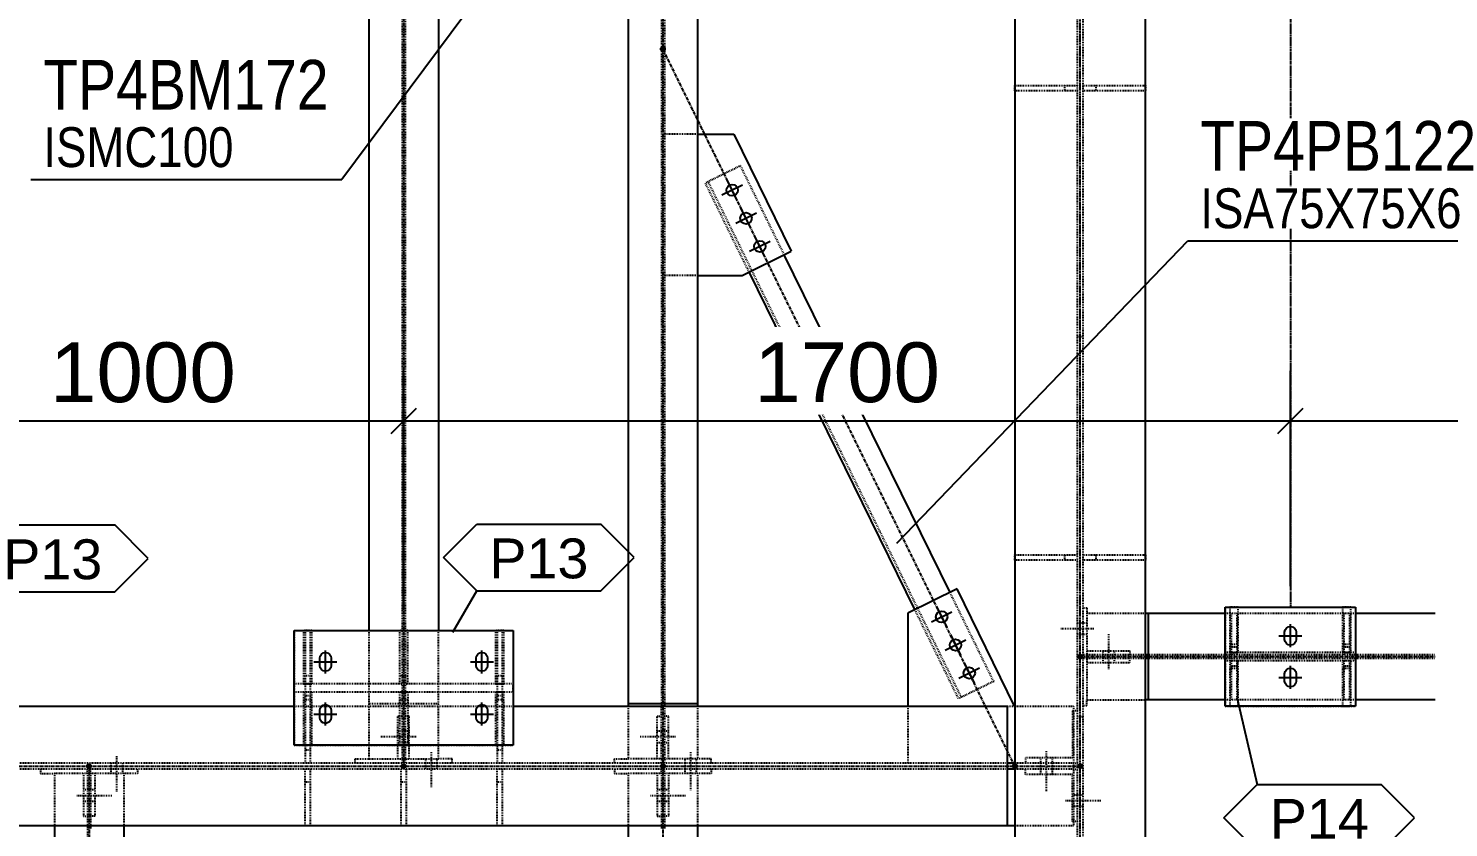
# Model space of a CAD drawing. Header units: millimetres. Extents: x 2102 to 21371, y 12217 to 26594.
# Drawn here: x 15116 to 17838, y 16403 to 17935 of the extents above; entities that cross this region are included whole.
import ezdxf

# ---------------------------------------------------------------- set-up
doc = ezdxf.new("R2010")
doc.units = ezdxf.units.MM
for name, pattern in [('CENTER', [12.7, 7.9375, -1.5875, 1.5875, -1.5875]), ('DXK_LINE_DOT2', [3.9198, 1.9599, -1.9599]), ('DXK_LINE_DOT3', [5.9187, 2.979, -0.9799, 0.9799, -0.9799]), ('DXK_LINE_DOT5', [7.8785, 2.979, -0.9799, 0.9799, -0.9799, 0.9799, -0.9799])]:
    doc.linetypes.add(name, pattern=pattern)
for name, color, linetype in [('1', 7, 'Continuous'), ('2', 7, 'Continuous'), ('4', 7, 'Continuous'), ('6', 7, 'Continuous'), ('7', 7, 'Continuous'), ('8', 7, 'Continuous')]:
    doc.layers.add(name, color=color, linetype=linetype)
doc.styles.add('Arial', font='arial.ttf', dxfattribs={"height": 0.2})
doc.styles.add('Arial Narrow', font='ARIALN.TTF', dxfattribs={"height": 0.2})

# ---------------------------------------------------------------- blocks, each defined once
blk = doc.blocks.new('GridLine-116860372-116903 - 114867')
at = {"layer": '2', "color": 7, "linetype": 'DXK_LINE_DOT5'}
blk.add_line((20200.6, 12454.5), (20200.6, 27661.7), dxfattribs=at)
blk = doc.blocks.new('Part-116860372-157441 - 114867')
at = {"layer": '1', "color": 6, "linetype": 'DXK_LINE_DOT2'}
for p, q in [((20194.3, 16350.9), (20206.8, 16350.9)), ((20206.8, 15439), (20194.3, 15439))]:
    blk.add_line(p, q, dxfattribs=at)
blk = doc.blocks.new('Part-116860372-114981 - 114867')
at = {"layer": '4', "linetype": 'Continuous'}
blk.add_hatch(color=4, dxfattribs=at).paths.add_polyline_path([(20200.6, 15315.8, -1), (20200.6, 15325.8, -1)])
at = {"layer": '1', "color": 6, "linetype": 'DXK_LINE_DOT2'}
for p, q in [((18841.8, 15464), (18316.8, 15464)), ((20184.3, 15464), (20025.6, 15464)), ((20184.3, 15464), (20184.3, 15177.7)), ((20025.6, 15328.3), (9338.1, 15328.3)), ((20184.3, 15328.3), (20044.3, 15328.3)), ((20025.6, 15313.4), (9338.1, 15313.4)), ((20184.3, 15313.4), (20044.3, 15313.4)), ((20184.3, 15177.7), (14135.7, 15177.7))]:
    blk.add_line(p, q, dxfattribs=at)
at = {"layer": '2', "color": 2, "linetype": 'Continuous'}
for p, q in [((18316.8, 15464), (17591.8, 15464)), ((20025.6, 15464), (18841.8, 15464)), ((20025.6, 15464), (20025.6, 15177.7)), ((20043.7, 15464), (20044.3, 15464)), ((20044.3, 15328.3), (20025.6, 15328.3)), ((20044.3, 15313.4), (20025.6, 15313.4)), ((20044.3, 15177.7), (9338.1, 15177.7))]:
    blk.add_line(p, q, dxfattribs=at)
at = {"layer": '4', "color": 4, "linetype": 'CENTER'}
blk.add_line((9338.1, 15320.8), (20200.6, 15320.8), dxfattribs=at)
at = {"layer": '4', "color": 4, "linetype": 'Continuous'}
blk.add_circle((20200.6, 15320.8), 5, dxfattribs=at)
blk = doc.blocks.new('Part-116860372-114985 - 114867')
at = {"layer": '4', "linetype": 'Continuous'}
blk.add_hatch(color=4, dxfattribs=at).paths.add_polyline_path([(19200.6, 15315.8, -1), (19200.6, 15325.8, -1)])
at = {"layer": '1', "color": 6, "linetype": 'DXK_LINE_DOT2'}
for p, q in [((19197, 18908.3), (19197, 15470.2)), ((19204.1, 17626.2), (19204.1, 15470.2)), ((19117.3, 15464), (19117.3, 15338.3)), ((19197, 15338.3), (19197, 15464)), ((19204.1, 15464), (19204.1, 15338.3)), ((19283.8, 15464), (19283.8, 15338.3)), ((19283.8, 15338.3), (19117.3, 15338.3))]:
    blk.add_line(p, q, dxfattribs=at)
at = {"layer": '2', "color": 2, "linetype": 'Continuous'}
for p, q in [((19117.3, 18914.6), (19117.3, 15464)), ((19283.8, 18914.6), (19283.8, 15464)), ((19283.8, 15470.2), (19117.3, 15470.2)), ((19197, 15470.2), (19197, 15464)), ((19204.1, 15470.2), (19204.1, 15464))]:
    blk.add_line(p, q, dxfattribs=at)
at = {"layer": '4', "color": 4, "linetype": 'CENTER'}
blk.add_line((19200.6, 19070.8), (19200.6, 15320.8), dxfattribs=at)
at = {"layer": '4', "color": 4, "linetype": 'Continuous'}
blk.add_circle((19200.6, 15320.8), 5, dxfattribs=at)
blk = doc.blocks.new('Bolt-116860372-115288 - 114867')
at = {"layer": '1', "color": 1, "linetype": 'DXK_LINE_DOT2'}
for p, q in [((17877.9, 15328.3), (17877.9, 15313.4)), ((17891.6, 15344.5), (17891.6, 15259.5)), ((17905.4, 15328.3), (17905.4, 15313.4)), ((17877.9, 15313.4), (17877.9, 15303.4)), ((17905.4, 15313.4), (17905.4, 15303.4))]:
    blk.add_line(p, q, dxfattribs=at)
blk = doc.blocks.new('Part-116860372-114989 - 114867')
at = {"layer": '4', "linetype": 'Continuous'}
blk.add_hatch(color=4, dxfattribs=at).paths.add_polyline_path([(18579.3, 15315.8, -1), (18579.3, 15325.8, -1)])
at = {"layer": '1', "color": 6, "linetype": 'DXK_LINE_DOT2'}
for p, q in [((18575.8, 19054.6), (18575.8, 15338.3)), ((18582.9, 19054.6), (18582.9, 15338.3)), ((18496.1, 15645.8), (18496.1, 15338.3)), ((18662.6, 15338.3), (18662.6, 15645.8)), ((18662.6, 15470.2), (18496.1, 15470.2)), ((18496.1, 15338.3), (18662.6, 15338.3))]:
    blk.add_line(p, q, dxfattribs=at)
at = {"layer": '2', "color": 2, "linetype": 'Continuous'}
for p, q in [((18496.1, 18745.8), (18496.1, 15645.8)), ((18662.6, 18745.8), (18662.6, 15645.8))]:
    blk.add_line(p, q, dxfattribs=at)
at = {"layer": '4', "color": 4, "linetype": 'CENTER'}
blk.add_line((18579.3, 19070.8), (18579.3, 15320.8), dxfattribs=at)
at = {"layer": '4', "color": 4, "linetype": 'Continuous'}
blk.add_circle((18579.3, 15320.8), 5, dxfattribs=at)
blk = doc.blocks.new('Part-116860372-114995 - 114867')
at = {"layer": '4', "linetype": 'Continuous'}
blk.add_hatch(color=4, dxfattribs=at).paths.add_polyline_path([(19200.6, 15315.8, -1), (19200.6, 15325.8, -1)])
at = {"layer": '1', "color": 6, "linetype": 'DXK_LINE_DOT2'}
for p, q in [((19117.3, 15303.4), (19117.3, 15177.7)), ((19283.8, 15303.4), (19117.3, 15303.4)), ((19197, 15303.4), (19197, 15177.7)), ((19204.1, 15303.4), (19204.1, 15177.7)), ((19283.8, 15303.4), (19283.8, 15177.7))]:
    blk.add_line(p, q, dxfattribs=at)
at = {"layer": '2', "color": 2, "linetype": 'Continuous'}
for p, q in [((19117.3, 15177.7), (19117.3, 12689.6)), ((19197, 15177.7), (19197, 15171.5)), ((19204.1, 15177.7), (19204.1, 15171.5)), ((19283.8, 15177.7), (19283.8, 12689.6))]:
    blk.add_line(p, q, dxfattribs=at)
at = {"layer": '4', "color": 4, "linetype": 'CENTER'}
blk.add_line((19200.6, 15320.8), (19200.6, 12570.8), dxfattribs=at)
at = {"layer": '4', "color": 4, "linetype": 'Continuous'}
blk.add_circle((19200.6, 15320.8), 5, dxfattribs=at)
blk = doc.blocks.new('Part-116860372-114996 - 114867')
at = {"layer": '4', "linetype": 'Continuous'}
blk.add_hatch(color=4, dxfattribs=at).paths.add_polyline_path([(17825.6, 15315.8, -1), (17825.6, 15325.8, -1)])
at = {"layer": '1', "color": 6, "linetype": 'DXK_LINE_DOT2'}
for p, q in [((17742.3, 15303.4), (17742.3, 15177.7)), ((17908.8, 15303.4), (17742.3, 15303.4)), ((17822, 15303.4), (17822, 13817.3)), ((17829.1, 15303.4), (17829.1, 15177.7)), ((17908.8, 15303.4), (17908.8, 15177.7))]:
    blk.add_line(p, q, dxfattribs=at)
at = {"layer": '2', "color": 2, "linetype": 'Continuous'}
for p, q in [((17742.3, 15177.7), (17742.3, 12689.6)), ((17822, 15177.7), (17822, 15171.5)), ((17829.1, 15177.7), (17829.1, 15171.5)), ((17908.8, 15177.7), (17908.8, 12689.6))]:
    blk.add_line(p, q, dxfattribs=at)
at = {"layer": '4', "color": 4, "linetype": 'CENTER'}
blk.add_line((17825.6, 15320.8), (17825.6, 12570.8), dxfattribs=at)
at = {"layer": '4', "color": 4, "linetype": 'Continuous'}
blk.add_circle((17825.6, 15320.8), 5, dxfattribs=at)
blk = doc.blocks.new('Part-116860372-114997 - 114867')
at = {"layer": '4', "linetype": 'Continuous'}
blk.add_hatch(color=4, dxfattribs=at).paths.add_polyline_path([(20200.6, 15578.3, -1), (20200.6, 15588.3, -1)])
at = {"layer": '1', "color": 6, "linetype": 'DXK_LINE_DOT2'}
for p, q in [((20216.8, 15686.9), (20216.8, 15479.8)), ((20356.8, 15686.9), (20216.8, 15686.9)), ((20860.5, 15686.9), (20548, 15686.9)), ((20356.8, 15587.5), (20216.8, 15587.5)), ((23934.7, 15587.5), (20363.1, 15587.5)), ((20356.8, 15579.1), (20216.8, 15579.1)), ((23934.7, 15579.1), (20363.1, 15579.1)), ((20216.8, 15479.8), (20356.8, 15479.8)), ((20860.5, 15479.8), (20548, 15479.8))]:
    blk.add_line(p, q, dxfattribs=at)
at = {"layer": '2', "color": 2, "linetype": 'Continuous'}
for p, q in [((20548, 15686.9), (20356.8, 15686.9)), ((20363.1, 15686.9), (20363.1, 15479.8)), ((22423, 15686.9), (20860.5, 15686.9)), ((20363.1, 15587.5), (20356.8, 15587.5)), ((20363.1, 15579.1), (20356.8, 15579.1)), ((20363.1, 15479.8), (20356.8, 15479.8)), ((20548, 15479.8), (20363.1, 15479.8)), ((22423, 15479.8), (20860.5, 15479.8))]:
    blk.add_line(p, q, dxfattribs=at)
at = {"layer": '4', "color": 4, "linetype": 'CENTER'}
blk.add_line((20200.6, 15583.3), (23950.6, 15583.3), dxfattribs=at)
at = {"layer": '4', "color": 4, "linetype": 'Continuous'}
blk.add_circle((20200.6, 15583.3), 5, dxfattribs=at)
blk = doc.blocks.new('Part-116860372-116688 - 114867')
at = {"layer": '1', "color": 6, "linetype": 'DXK_LINE_DOT2'}
for p, q in [((20563.1, 15479.8), (20563.1, 15579.1)), ((20575.6, 15560.4), (20563.1, 15560.4)), ((20575.6, 15579.1), (20575.6, 15479.8))]:
    blk.add_line(p, q, dxfattribs=at)
blk = doc.blocks.new('Part-116860372-115925 - 114867')
at = {"layer": '1', "color": 6, "linetype": 'DXK_LINE_DOT2'}
for p, q in [((20216.8, 15579.1), (20206.8, 15579.1)), ((20216.8, 15569.1), (20319.3, 15569.1)), ((20319.3, 15569.1), (20319.3, 15579.1)), ((20206.8, 15466.6), (20216.8, 15466.6)), ((20216.8, 15466.6), (20216.8, 15479.8))]:
    blk.add_line(p, q, dxfattribs=at)
blk = doc.blocks.new('Bolt-116860372-115442 - 114867')
at = {"layer": '1', "color": 1, "linetype": 'DXK_LINE_DOT2'}
for p, q in [((18645.4, 15354.5), (18645.4, 15269.5)), ((18631.6, 15338.3), (18631.6, 15328.3)), ((18631.6, 15328.3), (18631.6, 15313.4)), ((18659.1, 15338.3), (18659.1, 15328.3)), ((18659.1, 15328.3), (18659.1, 15313.4))]:
    blk.add_line(p, q, dxfattribs=at)
blk = doc.blocks.new('Part-116860372-115207 - 114867')
at = {"layer": '1', "color": 6, "linetype": 'DXK_LINE_DOT2'}
for p, q in [((17709.5, 15313.4), (17709.5, 15303.4)), ((17709.5, 15303.4), (17742.3, 15303.4)), ((17812, 15303.4), (17812, 15200.9)), ((17822, 15303.4), (17822, 15313.4)), ((17812, 15200.9), (17822, 15200.9))]:
    blk.add_line(p, q, dxfattribs=at)
blk = doc.blocks.new('Part-116860372-115077 - 114867')
at = {"layer": '4', "linetype": 'Continuous'}
for points in [[(19200.6, 17034.6, -1), (19200.6, 17044.6, -1)], [(20044.3, 15315.8, -1), (20044.3, 15325.8, -1)]]:
    blk.add_hatch(color=4, dxfattribs=at).paths.add_polyline_path(points)
at = {"layer": '1', "color": 6, "linetype": 'DXK_LINE_DOT2'}
for p, q in [((19386.7, 16759.7), (19302.6, 16718.3)), ((19491.4, 16546.5), (19386.7, 16759.7)), ((19407.2, 16505.2), (19302.6, 16718.3)), ((19915.9, 15486), (19309.3, 16721.7)), ((19993.3, 15524), (19888.7, 15737.2)), ((19909.2, 15482.7), (19804.5, 15695.9)), ((19993.3, 15524), (19909.2, 15482.7))]:
    blk.add_line(p, q, dxfattribs=at)
at = {"layer": '2', "color": 2, "linetype": 'Continuous'}
for p, q in [((19888.7, 15737.2), (19491.4, 16546.5)), ((19804.5, 15695.9), (19407.2, 16505.2))]:
    blk.add_line(p, q, dxfattribs=at)
at = {"layer": '4', "color": 4, "linetype": 'CENTER'}
blk.add_line((20044.3, 15320.8), (19200.6, 17039.6), dxfattribs=at)
at = {"layer": '4', "color": 4, "linetype": 'Continuous'}
for centre in [(19200.6, 17039.6), (20044.3, 15320.8)]:
    blk.add_circle(centre, 5, dxfattribs=at)
blk = doc.blocks.new('Part-116860372-115211 - 114867')
at = {"layer": '1', "color": 6, "linetype": 'DXK_LINE_DOT2'}
for p, q in [((19084.5, 15313.4), (19084.5, 15303.4)), ((19084.5, 15303.4), (19117.3, 15303.4)), ((19187, 15303.4), (19187, 15200.9)), ((19197, 15303.4), (19197, 15313.4)), ((19187, 15200.9), (19197, 15200.9))]:
    blk.add_line(p, q, dxfattribs=at)
blk = doc.blocks.new('Bolt-116860372-115927 - 114867')
at = {"layer": '1', "color": 1, "linetype": 'DXK_LINE_DOT2'}
for p, q in [((20206.8, 15663.8), (20194.3, 15663.8)), ((20216.8, 15663.8), (20206.8, 15663.8)), ((20233.1, 15650), (20154.3, 15650)), ((20206.8, 15636.3), (20194.3, 15636.3)), ((20216.8, 15636.3), (20206.8, 15636.3))]:
    blk.add_line(p, q, dxfattribs=at)
blk = doc.blocks.new('Part-116860372-115115 - 114867')
at = {"layer": '2', "color": 2, "linetype": 'Continuous'}
for p, q in [((20044.3, 20964.1), (20044.3, 12960.8)), ((20356.8, 12960.8), (20356.8, 20964.1))]:
    blk.add_line(p, q, dxfattribs=at)
blk = doc.blocks.new('Part-116860372-115117 - 114867')
at = {"layer": '1', "color": 6, "linetype": 'DXK_LINE_DOT2'}
for p, q in [((20194.3, 12960.8), (20194.3, 20964.1)), ((20206.8, 20964.1), (20206.8, 12960.8))]:
    blk.add_line(p, q, dxfattribs=at)
blk = doc.blocks.new('Part-116860372-115273 - 114867')
at = {"layer": '1', "color": 6, "linetype": 'DXK_LINE_DOT2'}
for p, q in [((18592.9, 15440.8), (18582.9, 15440.8)), ((18592.9, 15338.3), (18592.9, 15440.8)), ((18582.9, 15338.3), (18582.9, 15328.3)), ((18695.4, 15338.3), (18662.6, 15338.3)), ((18695.4, 15328.3), (18695.4, 15338.3))]:
    blk.add_line(p, q, dxfattribs=at)
blk = doc.blocks.new('Part-116860372-115277 - 114867')
at = {"layer": '1', "color": 6, "linetype": 'DXK_LINE_DOT2'}
for p, q in [((19214.1, 15440.8), (19204.1, 15440.8)), ((19214.1, 15338.3), (19214.1, 15440.8)), ((19204.1, 15338.3), (19204.1, 15328.3)), ((19316.6, 15338.3), (19283.8, 15338.3)), ((19316.6, 15328.3), (19316.6, 15338.3))]:
    blk.add_line(p, q, dxfattribs=at)
blk = doc.blocks.new('Part-116860372-115206 - 114867')
at = {"layer": '1', "color": 6, "linetype": 'DXK_LINE_DOT2'}
for p, q in [((17829.1, 15303.4), (17829.1, 15313.4)), ((17839.1, 15303.4), (17839.1, 15200.9)), ((17941.6, 15303.4), (17908.8, 15303.4)), ((17941.6, 15313.4), (17941.6, 15303.4)), ((17839.1, 15200.9), (17829.1, 15200.9))]:
    blk.add_line(p, q, dxfattribs=at)
blk = doc.blocks.new('Bolt-116860372-115208 - 114867')
at = {"layer": '1', "color": 1, "linetype": 'DXK_LINE_DOT2'}
for p, q in [((17795.8, 15250.9), (17880.8, 15250.9)), ((17812, 15264.6), (17822, 15264.6)), ((17822, 15264.6), (17829.1, 15264.6)), ((17829.1, 15264.6), (17839.1, 15264.6)), ((17812, 15237.1), (17822, 15237.1)), ((17822, 15237.1), (17829.1, 15237.1)), ((17829.1, 15237.1), (17839.1, 15237.1))]:
    blk.add_line(p, q, dxfattribs=at)
blk = doc.blocks.new('Part-116860372-115210 - 114867')
at = {"layer": '1', "color": 6, "linetype": 'DXK_LINE_DOT2'}
for p, q in [((19204.1, 15303.4), (19204.1, 15313.4)), ((19214.1, 15303.4), (19214.1, 15200.9)), ((19316.6, 15303.4), (19283.8, 15303.4)), ((19316.6, 15313.4), (19316.6, 15303.4)), ((19214.1, 15200.9), (19204.1, 15200.9))]:
    blk.add_line(p, q, dxfattribs=at)
blk = doc.blocks.new('Bolt-116860372-115212 - 114867')
at = {"layer": '1', "color": 1, "linetype": 'DXK_LINE_DOT2'}
for p, q in [((19170.8, 15250.9), (19255.8, 15250.9)), ((19187, 15264.6), (19197, 15264.6)), ((19197, 15264.6), (19204.1, 15264.6)), ((19204.1, 15264.6), (19214.1, 15264.6)), ((19187, 15237.1), (19197, 15237.1)), ((19197, 15237.1), (19204.1, 15237.1)), ((19204.1, 15237.1), (19214.1, 15237.1))]:
    blk.add_line(p, q, dxfattribs=at)
blk = doc.blocks.new('Part-116860372-116575 - 114867')
at = {"layer": '1', "color": 6, "linetype": 'DXK_LINE_DOT2'}
for p, q in [((18339.3, 15645.8), (18339.3, 15518.4)), ((18359.3, 15645.8), (18339.3, 15645.8)), ((18359.3, 15518.4), (18359.3, 15645.8)), ((18359.3, 15537.1), (18339.3, 15537.1)), ((18339.3, 15518.4), (18359.3, 15518.4))]:
    blk.add_line(p, q, dxfattribs=at)
blk = doc.blocks.new('Part-116860372-116641 - 114867')
at = {"layer": '1', "color": 6, "linetype": 'DXK_LINE_DOT2'}
for p, q in [((20559.3, 15702.1), (20559.3, 15593.3)), ((20579.3, 15702.1), (20559.3, 15702.1)), ((20579.3, 15593.3), (20579.3, 15702.1)), ((20579.3, 15612.1), (20559.3, 15612.1)), ((20559.3, 15593.3), (20579.3, 15593.3))]:
    blk.add_line(p, q, dxfattribs=at)
blk = doc.blocks.new('Part-116860372-149898 - 114867')
at = {"layer": '1', "color": 6, "linetype": 'DXK_LINE_DOT2'}
for p, q in [((20069.3, 15300.9), (20069.3, 15313.4)), ((20181.8, 15300.9), (20069.3, 15300.9)), ((20181.8, 15188.4), (20181.8, 15300.9)), ((20184.3, 15313.4), (20194.3, 15313.4)), ((20194.3, 15188.4), (20181.8, 15188.4))]:
    blk.add_line(p, q, dxfattribs=at)
blk = doc.blocks.new('Part-116860372-115272 - 114867')
at = {"layer": '1', "color": 6, "linetype": 'DXK_LINE_DOT2'}
for p, q in [((18565.8, 15338.3), (18565.8, 15440.8)), ((18565.8, 15440.8), (18575.8, 15440.8)), ((18463.3, 15328.3), (18463.3, 15338.3)), ((18463.3, 15338.3), (18496.1, 15338.3)), ((18575.8, 15338.3), (18575.8, 15328.3))]:
    blk.add_line(p, q, dxfattribs=at)
blk = doc.blocks.new('Bolt-116860372-115274 - 114867')
at = {"layer": '1', "color": 1, "linetype": 'DXK_LINE_DOT2'}
for p, q in [((18609.1, 15390.8), (18524.1, 15390.8)), ((18575.8, 15404.5), (18565.8, 15404.5)), ((18582.9, 15404.5), (18575.8, 15404.5)), ((18592.9, 15404.5), (18582.9, 15404.5)), ((18575.8, 15377), (18565.8, 15377)), ((18582.9, 15377), (18575.8, 15377)), ((18592.9, 15377), (18582.9, 15377))]:
    blk.add_line(p, q, dxfattribs=at)
blk = doc.blocks.new('Part-116860372-115276 - 114867')
at = {"layer": '1', "color": 6, "linetype": 'DXK_LINE_DOT2'}
for p, q in [((19187, 15338.3), (19187, 15440.8)), ((19187, 15440.8), (19197, 15440.8)), ((19084.5, 15328.3), (19084.5, 15338.3)), ((19084.5, 15338.3), (19117.3, 15338.3)), ((19197, 15338.3), (19197, 15328.3))]:
    blk.add_line(p, q, dxfattribs=at)
blk = doc.blocks.new('Bolt-116860372-115278 - 114867')
at = {"layer": '1', "color": 1, "linetype": 'DXK_LINE_DOT2'}
for p, q in [((19230.4, 15390.8), (19145.4, 15390.8)), ((19197, 15404.5), (19187, 15404.5)), ((19204.1, 15404.5), (19197, 15404.5)), ((19214.1, 15404.5), (19204.1, 15404.5)), ((19197, 15377), (19187, 15377)), ((19204.1, 15377), (19197, 15377)), ((19214.1, 15377), (19204.1, 15377))]:
    blk.add_line(p, q, dxfattribs=at)
blk = doc.blocks.new('Bolt-116860372-115282 - 114867')
at = {"layer": '1', "color": 1, "linetype": 'DXK_LINE_DOT2'}
for p, q in [((19266.6, 15354.5), (19266.6, 15263.3)), ((19252.9, 15338.3), (19252.9, 15328.3)), ((19252.9, 15328.3), (19252.9, 15313.4)), ((19280.4, 15338.3), (19280.4, 15328.3)), ((19280.4, 15328.3), (19280.4, 15313.4)), ((19252.9, 15313.4), (19252.9, 15303.4)), ((19280.4, 15313.4), (19280.4, 15303.4))]:
    blk.add_line(p, q, dxfattribs=at)
blk = doc.blocks.new('Part-116860372-116639 - 114867')
at = {"layer": '1', "color": 6, "linetype": 'DXK_LINE_DOT2'}
for p, q in [((20860.5, 15593.4), (20548, 15593.3)), ((20548, 15573.3), (20548, 15593.3)), ((20860.5, 15573.4), (20860.5, 15593.4)), ((20860.5, 15573.4), (20548, 15573.3))]:
    blk.add_line(p, q, dxfattribs=at)
blk = doc.blocks.new('Bolt-116860372-116582 - 114867')
at = {"layer": '2', "color": 1, "linetype": 'Continuous'}
for p, q in [((18379.1, 15584.8), (18382.1, 15589.3)), ((18382.1, 15589.3), (18386.6, 15592.3)), ((18386.6, 15592.3), (18391.8, 15593.3)), ((18391.8, 15543.3), (18391.8, 15598.3)), ((18391.8, 15593.3), (18391.8, 15593.3)), ((18391.8, 15593.3), (18397.1, 15592.3)), ((18397.1, 15592.3), (18401.6, 15589.3)), ((18401.6, 15589.3), (18404.5, 15584.8)), ((18754.1, 15584.8), (18757.1, 15589.3)), ((18757.1, 15589.3), (18761.6, 15592.2)), ((18761.6, 15592.2), (18766.8, 15593.3)), ((18766.8, 15543.3), (18766.8, 15598.3)), ((18766.8, 15593.3), (18766.8, 15593.3)), ((18766.8, 15593.3), (18772.1, 15592.2)), ((18772.1, 15592.2), (18776.6, 15589.3)), ((18776.6, 15589.3), (18779.5, 15584.8)), ((18364.3, 15570.8), (18419.3, 15570.8)), ((18378.1, 15579.6), (18379.1, 15584.8)), ((18378.1, 15562.1), (18378.1, 15579.6)), ((18379.1, 15556.8), (18378.1, 15562.1)), ((18382.1, 15552.4), (18379.1, 15556.8)), ((18404.5, 15556.8), (18401.6, 15552.3)), ((18404.5, 15584.8), (18405.6, 15579.6)), ((18405.6, 15562.1), (18404.5, 15556.8)), ((18405.6, 15579.6), (18405.6, 15562.1)), ((18739.3, 15570.8), (18794.3, 15570.8)), ((18753.1, 15579.5), (18754.1, 15584.8)), ((18753.1, 15562), (18753.1, 15579.5)), ((18754.1, 15556.8), (18753.1, 15562)), ((18757.1, 15552.3), (18754.1, 15556.8)), ((18779.5, 15556.8), (18776.6, 15552.3)), ((18779.5, 15584.8), (18780.6, 15579.5)), ((18780.6, 15562), (18779.5, 15556.8)), ((18780.6, 15579.5), (18780.6, 15562)), ((18386.6, 15549.4), (18382.1, 15552.4)), ((18391.8, 15548.3), (18386.6, 15549.4)), ((18397.1, 15549.4), (18391.8, 15548.3)), ((18391.8, 15548.3), (18391.8, 15548.3)), ((18401.6, 15552.3), (18397.1, 15549.4)), ((18761.6, 15549.3), (18757.1, 15552.3)), ((18766.8, 15548.3), (18761.6, 15549.3)), ((18772.1, 15549.3), (18766.8, 15548.3)), ((18766.8, 15548.3), (18766.8, 15548.3)), ((18776.6, 15552.3), (18772.1, 15549.3)), ((18378.1, 15454.6), (18379.1, 15459.8)), ((18378.1, 15437.1), (18378.1, 15454.6)), ((18379.1, 15459.8), (18382.1, 15464.3)), ((18382.1, 15464.3), (18386.6, 15467.3)), ((18386.6, 15467.3), (18391.8, 15468.3)), ((18391.8, 15418.3), (18391.8, 15473.3)), ((18391.8, 15468.3), (18391.8, 15468.3)), ((18391.8, 15468.3), (18397.1, 15467.3)), ((18397.1, 15467.3), (18401.5, 15464.3)), ((18401.5, 15464.3), (18404.5, 15459.8)), ((18404.5, 15459.8), (18405.6, 15454.6)), ((18405.6, 15454.6), (18405.6, 15437.1)), ((18753.1, 15454.5), (18754.1, 15459.8)), ((18753.1, 15437), (18753.1, 15454.5)), ((18754.1, 15459.8), (18757.1, 15464.3)), ((18757.1, 15464.3), (18761.6, 15467.2)), ((18761.6, 15467.2), (18766.8, 15468.3)), ((18766.8, 15418.3), (18766.8, 15473.3)), ((18766.8, 15468.3), (18766.8, 15468.3)), ((18766.8, 15468.3), (18772.1, 15467.2)), ((18772.1, 15467.2), (18776.5, 15464.3)), ((18776.5, 15464.3), (18779.5, 15459.8)), ((18779.5, 15459.8), (18780.6, 15454.5)), ((18780.6, 15454.5), (18780.6, 15437)), ((18364.3, 15445.8), (18419.3, 15445.8)), ((18379.1, 15431.8), (18378.1, 15437.1)), ((18382.1, 15427.4), (18379.1, 15431.8)), ((18386.6, 15424.4), (18382.1, 15427.4)), ((18391.8, 15423.3), (18386.6, 15424.4)), ((18397.1, 15424.4), (18391.8, 15423.3)), ((18391.8, 15423.3), (18391.8, 15423.3)), ((18401.5, 15427.3), (18397.1, 15424.4)), ((18404.5, 15431.8), (18401.5, 15427.3)), ((18405.6, 15437.1), (18404.5, 15431.8)), ((18739.3, 15445.8), (18794.3, 15445.8)), ((18754.1, 15431.8), (18753.1, 15437)), ((18757.1, 15427.3), (18754.1, 15431.8)), ((18761.6, 15424.3), (18757.1, 15427.3)), ((18766.8, 15423.3), (18761.6, 15424.3)), ((18772.1, 15424.3), (18766.8, 15423.3)), ((18766.8, 15423.3), (18766.8, 15423.3)), ((18776.5, 15427.3), (18772.1, 15424.3)), ((18779.5, 15431.8), (18776.5, 15427.3)), ((18780.6, 15437), (18779.5, 15431.8))]:
    blk.add_line(p, q, dxfattribs=at)
blk = doc.blocks.new('Part-116860372-116359 - 114867')
at = {"layer": '1', "color": 6, "linetype": 'DXK_LINE_DOT2'}
for p, q in [((20044.3, 16939.6), (20044.3, 16952.1)), ((20044.3, 16952.1), (20194.3, 16952.1)), ((20163.1, 16952.1), (20163.1, 16939.6)), ((20194.3, 16939.6), (20044.3, 16939.6))]:
    blk.add_line(p, q, dxfattribs=at)
blk = doc.blocks.new('Part-116860372-116580 - 114867')
at = {"layer": '1', "color": 6, "linetype": 'DXK_LINE_DOT2'}
for p, q in [((18799.3, 15645.9), (18799.3, 15518.4)), ((18819.3, 15645.9), (18799.3, 15645.9)), ((18819.3, 15518.4), (18819.3, 15645.9)), ((18819.3, 15537.2), (18799.3, 15537.2)), ((18799.3, 15518.4), (18819.3, 15518.4))]:
    blk.add_line(p, q, dxfattribs=at)
blk = doc.blocks.new('Part-116860372-116689 - 114867')
at = {"layer": '1', "color": 6, "linetype": 'DXK_LINE_DOT2'}
for p, q in [((20563.1, 15587.5), (20563.1, 15686.9)), ((20575.6, 15686.9), (20575.6, 15587.5)), ((20575.6, 15606.3), (20563.1, 15606.3))]:
    blk.add_line(p, q, dxfattribs=at)
blk = doc.blocks.new('Part-116860372-116574 - 114867')
at = {"layer": '2', "color": 2, "linetype": 'Continuous'}
for p, q in [((18316.8, 15645.8), (18841.8, 15645.9)), ((18316.8, 15370.8), (18316.8, 15645.8)), ((18841.8, 15645.9), (18841.8, 15370.9)), ((18841.8, 15370.9), (18316.8, 15370.8))]:
    blk.add_line(p, q, dxfattribs=at)
blk = doc.blocks.new('Bolt-116860372-116646 - 114867')
at = {"layer": '2', "color": 1, "linetype": 'Continuous'}
for p, q in [((20699, 15654.8), (20704.3, 15655.9)), ((20704.3, 15605.9), (20704.3, 15660.9)), ((20704.3, 15655.9), (20704.3, 15655.9)), ((20704.3, 15655.9), (20709.5, 15654.8)), ((20676.8, 15633.4), (20731.8, 15633.4)), ((20690.5, 15642.1), (20691.6, 15647.4)), ((20690.5, 15624.6), (20690.5, 15642.1)), ((20691.6, 15619.4), (20690.5, 15624.6)), ((20691.6, 15647.4), (20694.6, 15651.8)), ((20694.6, 15651.8), (20699, 15654.8)), ((20709.5, 15654.8), (20714, 15651.8)), ((20714, 15651.8), (20717, 15647.4)), ((20717, 15647.4), (20718, 15642.1)), ((20718, 15624.6), (20717, 15619.4)), ((20718, 15642.1), (20718, 15624.6)), ((20694.6, 15614.9), (20691.6, 15619.4)), ((20699, 15611.9), (20694.6, 15614.9)), ((20704.3, 15610.9), (20699, 15611.9)), ((20709.5, 15611.9), (20704.3, 15610.9)), ((20704.3, 15610.9), (20704.3, 15610.9)), ((20714, 15614.9), (20709.5, 15611.9)), ((20717, 15619.4), (20714, 15614.9)), ((20694.6, 15551.8), (20699, 15554.8)), ((20699, 15554.8), (20704.3, 15555.9)), ((20704.3, 15505.9), (20704.3, 15560.9)), ((20704.3, 15555.9), (20704.3, 15555.9)), ((20704.3, 15555.9), (20709.5, 15554.8)), ((20709.5, 15554.8), (20714, 15551.8)), ((20676.8, 15533.4), (20731.8, 15533.4)), ((20690.5, 15542.1), (20691.6, 15547.4)), ((20690.5, 15524.6), (20690.5, 15542.1)), ((20691.6, 15519.4), (20690.5, 15524.6)), ((20691.6, 15547.4), (20694.6, 15551.8)), ((20694.6, 15514.9), (20691.6, 15519.4)), ((20714, 15551.8), (20717, 15547.4)), ((20717, 15519.4), (20714, 15514.9)), ((20717, 15547.4), (20718, 15542.1)), ((20718, 15524.6), (20717, 15519.4)), ((20718, 15542.1), (20718, 15524.6)), ((20699, 15511.9), (20694.6, 15514.9)), ((20704.3, 15510.9), (20699, 15511.9)), ((20709.5, 15511.9), (20704.3, 15510.9)), ((20704.3, 15510.9), (20704.3, 15510.9)), ((20714, 15514.9), (20709.5, 15511.9))]:
    blk.add_line(p, q, dxfattribs=at)
blk = doc.blocks.new('Part-116860372-116361 - 114867')
at = {"layer": '1', "color": 6, "linetype": 'DXK_LINE_DOT2'}
for p, q in [((20044.3, 15814.6), (20044.3, 15827.1)), ((20044.3, 15827.1), (20194.3, 15827.1)), ((20163.1, 15827.1), (20163.1, 15814.6)), ((20194.3, 15814.6), (20044.3, 15814.6))]:
    blk.add_line(p, q, dxfattribs=at)
blk = doc.blocks.new('Bolt-116860372-149900 - 114867')
at = {"layer": '1', "color": 1, "linetype": 'DXK_LINE_DOT2'}
for p, q in [((20119.3, 15357), (20119.3, 15259.5)), ((20105.6, 15340.8), (20105.6, 15328.3)), ((20105.6, 15328.3), (20105.6, 15313.4)), ((20133.1, 15340.8), (20133.1, 15328.3)), ((20133.1, 15328.3), (20133.1, 15313.4)), ((20105.6, 15313.4), (20105.6, 15300.9)), ((20133.1, 15313.4), (20133.1, 15300.9))]:
    blk.add_line(p, q, dxfattribs=at)
blk = doc.blocks.new('Bolt-116860372-115926 - 114867')
at = {"layer": '1', "color": 1, "linetype": 'DXK_LINE_DOT2'}
for p, q in [((20269.3, 15552.9), (20269.3, 15637.9)), ((20255.6, 15587.5), (20255.6, 15597.5)), ((20255.6, 15579.1), (20255.6, 15587.5)), ((20283.1, 15587.5), (20283.1, 15597.5)), ((20283.1, 15579.1), (20283.1, 15587.5)), ((20255.6, 15569.1), (20255.6, 15579.1)), ((20283.1, 15569.1), (20283.1, 15579.1))]:
    blk.add_line(p, q, dxfattribs=at)
blk = doc.blocks.new('Part-116860372-116620 - 114867')
at = {"layer": '1', "color": 6, "linetype": 'DXK_LINE_DOT2'}
for p, q in [((18573.1, 15177.7), (18573.1, 15313.4)), ((18585.6, 15282.1), (18573.1, 15282.1)), ((18585.6, 15313.4), (18585.6, 15177.7))]:
    blk.add_line(p, q, dxfattribs=at)
blk = doc.blocks.new('Part-116860372-116640 - 114867')
at = {"layer": '2', "color": 2, "linetype": 'Continuous'}
for p, q in [((20548, 15464.6), (20548, 15702.1)), ((20548, 15702.1), (20860.5, 15702.1)), ((20860.5, 15702.1), (20860.6, 15464.6)), ((20860.6, 15464.6), (20548, 15464.6))]:
    blk.add_line(p, q, dxfattribs=at)
blk = doc.blocks.new('Part-116860372-116644 - 114867')
at = {"layer": '1', "color": 6, "linetype": 'DXK_LINE_DOT2'}
for p, q in [((20829.3, 15702.1), (20829.3, 15593.4)), ((20849.3, 15702.1), (20829.3, 15702.1)), ((20849.3, 15593.4), (20849.3, 15702.1)), ((20849.3, 15612.1), (20829.3, 15612.1)), ((20829.3, 15593.4), (20849.3, 15593.4))]:
    blk.add_line(p, q, dxfattribs=at)
blk = doc.blocks.new('Part-116860372-116577 - 114867')
at = {"layer": '1', "color": 6, "linetype": 'DXK_LINE_DOT2'}
for p, q in [((18359.3, 15498.3), (18339.3, 15498.3)), ((18339.3, 15498.3), (18339.3, 15370.8)), ((18359.3, 15370.8), (18359.3, 15498.3)), ((18359.3, 15479.6), (18339.3, 15479.6)), ((18339.3, 15370.8), (18359.3, 15370.8))]:
    blk.add_line(p, q, dxfattribs=at)
blk = doc.blocks.new('Part-116860372-116581 - 114867')
at = {"layer": '1', "color": 6, "linetype": 'DXK_LINE_DOT2'}
for p, q in [((18819.3, 15498.4), (18799.3, 15498.4)), ((18799.3, 15498.4), (18799.3, 15370.8)), ((18819.3, 15370.8), (18819.3, 15498.4)), ((18819.3, 15479.6), (18799.3, 15479.6)), ((18799.3, 15370.8), (18819.3, 15370.8))]:
    blk.add_line(p, q, dxfattribs=at)
blk = doc.blocks.new('Part-116860372-116573 - 114867')
at = {"layer": '1', "color": 6, "linetype": 'DXK_LINE_DOT2'}
for p, q in [((18841.8, 15518.4), (18316.8, 15518.3)), ((18316.8, 15498.3), (18316.8, 15518.3)), ((18841.8, 15498.4), (18316.8, 15498.3)), ((18841.8, 15498.4), (18841.8, 15518.4))]:
    blk.add_line(p, q, dxfattribs=at)
blk = doc.blocks.new('Part-116860372-115924 - 114867')
at = {"layer": '1', "color": 6, "linetype": 'DXK_LINE_DOT2'}
for p, q in [((20206.8, 15700), (20216.8, 15700)), ((20216.8, 15700), (20216.8, 15686.9)), ((20216.8, 15587.5), (20206.8, 15587.5)), ((20216.8, 15597.5), (20319.3, 15597.5)), ((20319.3, 15597.5), (20319.3, 15587.5))]:
    blk.add_line(p, q, dxfattribs=at)
blk = doc.blocks.new('Part-116860372-116645 - 114867')
at = {"layer": '1', "color": 6, "linetype": 'DXK_LINE_DOT2'}
for p, q in [((20849.3, 15573.3), (20829.3, 15573.3)), ((20829.3, 15573.3), (20829.3, 15464.6)), ((20849.3, 15554.6), (20829.3, 15554.6)), ((20849.3, 15464.6), (20849.3, 15573.3)), ((20829.3, 15464.6), (20849.3, 15464.6))]:
    blk.add_line(p, q, dxfattribs=at)
blk = doc.blocks.new('Part-116860372-116360 - 114867')
at = {"layer": '1', "color": 6, "linetype": 'DXK_LINE_DOT2'}
for p, q in [((20206.8, 15827.1), (20356.8, 15827.1)), ((20238.1, 15827.1), (20238.1, 15814.6)), ((20356.8, 15827.1), (20356.8, 15814.6)), ((20356.8, 15814.6), (20206.8, 15814.6))]:
    blk.add_line(p, q, dxfattribs=at)
blk = doc.blocks.new('Part-116860372-149899 - 114867')
at = {"layer": '1', "color": 6, "linetype": 'DXK_LINE_DOT2'}
for p, q in [((20194.3, 15453.3), (20181.8, 15453.3)), ((20181.8, 15453.3), (20181.8, 15340.8)), ((20181.8, 15340.8), (20069.3, 15340.8)), ((20069.3, 15340.8), (20069.3, 15328.3)), ((20184.3, 15328.3), (20194.3, 15328.3))]:
    blk.add_line(p, q, dxfattribs=at)
blk = doc.blocks.new('Part-116860372-116287 - 114867')
at = {"layer": '1', "color": 6, "linetype": 'DXK_LINE_DOT2'}
for p, q in [((19283.8, 16835.4), (19204.1, 16835.4)), ((19283.8, 16496.9), (19204.1, 16496.9))]:
    blk.add_line(p, q, dxfattribs=at)
at = {"layer": '2', "color": 2, "linetype": 'Continuous'}
for p, q in [((19283.8, 16835.4), (19370.5, 16835.4)), ((19370.5, 16835.4), (19508.2, 16554.7)), ((19390.4, 16496.9), (19508.2, 16554.7)), ((19283.8, 16496.9), (19390.4, 16496.9))]:
    blk.add_line(p, q, dxfattribs=at)
blk = doc.blocks.new('Bolt-116860372-116288 - 114867')
at = {"layer": '2', "color": 1, "linetype": 'Continuous'}
for p, q in [((19391.4, 16713.2), (19342.1, 16689)), ((19378.9, 16676.4), (19354.6, 16725.8)), ((19424.5, 16645.9), (19375.1, 16621.7)), ((19411.9, 16609.1), (19387.7, 16658.5)), ((19457.5, 16578.6), (19408.2, 16554.3)), ((19445, 16541.8), (19420.7, 16591.1))]:
    blk.add_line(p, q, dxfattribs=at)
for centre in [(19366.7, 16701.1), (19399.8, 16633.8), (19432.8, 16566.5)]:
    blk.add_circle(centre, 13.7, dxfattribs=at)
blk = doc.blocks.new('Part-116860372-116290 - 114867')
at = {"layer": '1', "color": 6, "linetype": 'DXK_LINE_DOT2'}
for p, q in [((19787.7, 15464), (19787.7, 15328.3)), ((20044.7, 15462), (20044.3, 15462.7)), ((20044.7, 15328.3), (20044.7, 15462)), ((20025.6, 15328.3), (20044.3, 15328.3))]:
    blk.add_line(p, q, dxfattribs=at)
at = {"layer": '2', "color": 2, "linetype": 'Continuous'}
for p, q in [((19905.5, 15745.5), (19787.7, 15687.6)), ((20044.3, 15462.7), (19905.5, 15745.5)), ((19787.7, 15687.6), (19787.7, 15464))]:
    blk.add_line(p, q, dxfattribs=at)
blk = doc.blocks.new('Bolt-116860372-116291 - 114867')
at = {"layer": '2', "color": 1, "linetype": 'Continuous'}
for p, q in [((19844, 15666.6), (19893.3, 15690.8)), ((19856.5, 15703.4), (19880.8, 15654)), ((19877, 15599.2), (19926.4, 15623.5)), ((19889.6, 15636), (19913.8, 15586.7)), ((19910.1, 15531.9), (19959.4, 15556.1)), ((19922.6, 15568.7), (19946.9, 15519.3))]:
    blk.add_line(p, q, dxfattribs=at)
for centre in [(19868.7, 15678.7), (19901.7, 15611.3), (19934.8, 15544)]:
    blk.add_circle(centre, 13.7, dxfattribs=at)
blk = doc.blocks.new('Part-116860372-116358 - 114867')
at = {"layer": '1', "color": 6, "linetype": 'DXK_LINE_DOT2'}
for p, q in [((20206.8, 16952.1), (20356.8, 16952.1)), ((20238.1, 16952.1), (20238.1, 16939.6)), ((20356.8, 16952.1), (20356.8, 16939.6)), ((20356.8, 16939.6), (20206.8, 16939.6))]:
    blk.add_line(p, q, dxfattribs=at)
blk = doc.blocks.new('Part-116860372-116576 - 114867')
at = {"layer": '1', "color": 6, "linetype": 'DXK_LINE_DOT2'}
for p, q in [((18316.8, 15645.8), (18841.8, 15645.9)), ((18316.8, 15645.8), (18316.8, 15370.8)), ((18841.8, 15645.9), (18841.8, 15370.9)), ((18316.8, 15370.8), (18841.8, 15370.9))]:
    blk.add_line(p, q, dxfattribs=at)
blk = doc.blocks.new('Part-116860372-116578 - 114867')
at = {"layer": '1', "color": 6, "linetype": 'DXK_LINE_DOT2'}
for p, q in [((18569.3, 15645.8), (18569.3, 15518.4)), ((18589.3, 15645.8), (18569.3, 15645.8)), ((18589.3, 15518.4), (18589.3, 15645.8)), ((18589.3, 15537.1), (18569.3, 15537.1)), ((18569.3, 15518.4), (18589.3, 15518.4))]:
    blk.add_line(p, q, dxfattribs=at)
blk = doc.blocks.new('Part-116860372-116579 - 114867')
at = {"layer": '1', "color": 6, "linetype": 'DXK_LINE_DOT2'}
for p, q in [((18589.3, 15498.3), (18569.3, 15498.3)), ((18569.3, 15498.3), (18569.3, 15370.8)), ((18589.3, 15498.3), (18589.3, 15370.8)), ((18589.3, 15479.6), (18569.3, 15479.6))]:
    blk.add_line(p, q, dxfattribs=at)
at = {"layer": '2', "color": 2, "linetype": 'Continuous'}
for p, q in [((18569.3, 15370.8), (18569.3, 15370.8)), ((18569.3, 15370.8), (18589.3, 15370.8)), ((18589.3, 15370.8), (18589.3, 15370.8))]:
    blk.add_line(p, q, dxfattribs=at)
blk = doc.blocks.new('Part-116860372-116618 - 114867')
at = {"layer": '1', "color": 6, "linetype": 'DXK_LINE_DOT2'}
for p, q in [((18803.1, 15645.9), (18803.1, 15328.3)), ((18803.1, 15645.9), (18815.6, 15645.9)), ((18803.1, 15645.8), (18815.6, 15645.8)), ((18815.6, 15645.9), (18815.6, 15328.3)), ((18815.6, 15489), (18803.1, 15489)), ((18815.6, 15359.5), (18803.1, 15359.5))]:
    blk.add_line(p, q, dxfattribs=at)
blk = doc.blocks.new('Part-116860372-116619 - 114867')
at = {"layer": '1', "color": 6, "linetype": 'DXK_LINE_DOT2'}
for p, q in [((18803.1, 15177.7), (18803.1, 15313.4)), ((18815.6, 15282.1), (18803.1, 15282.1)), ((18815.6, 15313.4), (18815.6, 15177.7))]:
    blk.add_line(p, q, dxfattribs=at)
blk = doc.blocks.new('Part-116860372-116621 - 114867')
at = {"layer": '1', "color": 6, "linetype": 'DXK_LINE_DOT2'}
for p, q in [((18343.1, 15645.8), (18343.1, 15328.3)), ((18355.6, 15645.8), (18343.1, 15645.8)), ((18355.6, 15645.8), (18355.6, 15328.3)), ((18355.6, 15489), (18343.1, 15489)), ((18355.6, 15359.5), (18343.1, 15359.5))]:
    blk.add_line(p, q, dxfattribs=at)
blk = doc.blocks.new('Part-116860372-116622 - 114867')
at = {"layer": '1', "color": 6, "linetype": 'DXK_LINE_DOT2'}
for p, q in [((18343.1, 15177.7), (18343.1, 15313.4)), ((18355.6, 15282.1), (18343.1, 15282.1)), ((18355.6, 15313.4), (18355.6, 15177.7))]:
    blk.add_line(p, q, dxfattribs=at)
blk = doc.blocks.new('Part-116860372-116642 - 114867')
at = {"layer": '1', "color": 6, "linetype": 'DXK_LINE_DOT2'}
for p, q in [((20548, 15702.1), (20548, 15464.6)), ((20548, 15702.1), (20860.5, 15702.1)), ((20860.5, 15702.1), (20860.6, 15464.6)), ((20548, 15464.6), (20860.6, 15464.6))]:
    blk.add_line(p, q, dxfattribs=at)
blk = doc.blocks.new('Part-116860372-116643 - 114867')
at = {"layer": '1', "color": 6, "linetype": 'DXK_LINE_DOT2'}
for p, q in [((20579.3, 15573.3), (20559.3, 15573.3)), ((20559.3, 15573.3), (20559.3, 15464.6)), ((20579.3, 15554.6), (20559.3, 15554.6)), ((20579.3, 15464.6), (20579.3, 15573.3)), ((20559.3, 15464.6), (20579.3, 15464.6))]:
    blk.add_line(p, q, dxfattribs=at)
blk = doc.blocks.new('Part-116860372-116690 - 114867')
at = {"layer": '1', "color": 6, "linetype": 'DXK_LINE_DOT2'}
for p, q in [((20833.1, 15479.8), (20833.1, 15579.1)), ((20845.6, 15560.4), (20833.1, 15560.4)), ((20845.6, 15579.1), (20845.6, 15479.8))]:
    blk.add_line(p, q, dxfattribs=at)
blk = doc.blocks.new('Part-116860372-116691 - 114867')
at = {"layer": '1', "color": 6, "linetype": 'DXK_LINE_DOT2'}
for p, q in [((20833.1, 15587.5), (20833.1, 15686.9)), ((20845.6, 15686.9), (20845.6, 15587.5)), ((20845.6, 15606.3), (20833.1, 15606.3))]:
    blk.add_line(p, q, dxfattribs=at)
blk = doc.blocks.new('Bolt-116860372-149901 - 114867')
at = {"layer": '1', "color": 1, "linetype": 'DXK_LINE_DOT2'}
for p, q in [((20181.8, 15252.1), (20194.3, 15252.1)), ((20194.3, 15252.1), (20206.8, 15252.1)), ((20165.6, 15238.4), (20250.6, 15238.4)), ((20181.8, 15224.6), (20194.3, 15224.6)), ((20194.3, 15224.6), (20206.8, 15224.6))]:
    blk.add_line(p, q, dxfattribs=at)
blk = doc.blocks.new('Part-116860372-157427 - 114867')
at = {"layer": '1', "color": 6, "linetype": 'DXK_LINE_DOT2'}
for p, q in [((20044.3, 18189.6), (20044.3, 16952.1)), ((20356.8, 16952.1), (20356.8, 18189.6)), ((20044.3, 16939.6), (20044.3, 15827.1)), ((20356.8, 15827.1), (20356.8, 16939.6)), ((20044.3, 15814.6), (20044.3, 14577.1)), ((20356.8, 14577.1), (20356.8, 15814.6))]:
    blk.add_line(p, q, dxfattribs=at)
blk = doc.blocks.new('Line-116860372-129147 - 114867')
at = {"layer": '7', "color": 1, "linetype": 'DXK_LINE_DOT3'}
blk.add_line((20704.3, 18689.6), (20704.3, 15702.1), dxfattribs=at)
blk = doc.blocks.new('StraightDimension-116860372-159500 - 114867')
at = {"layer": '6', "color": 3, "linetype": 'Continuous'}
for p, q in [((17329.3, 15695.8), (17329.3, 16268.2)), ((18579.3, 15695.8), (18579.3, 16268.2)), ((17359.3, 16178.2), (17299.3, 16118.2)), ((18549.3, 16118.2), (18609.3, 16178.2)), ((17329.3, 16148.2), (18579.3, 16148.2))]:
    blk.add_line(p, q, dxfattribs=at)
at = {"color": 0}
blk.add_wipeout([(18206.7, 16163.2), (18206.7, 16373.2), (17702, 16373.2), (17702, 16163.2)], dxfattribs=at).dxf.layer = '6'
at = {"layer": '6', "color": 7, "style": 'Arial'}
blk.add_text('1000', height=143.26, dxfattribs=at).set_placement((17732, 16193.2))
blk = doc.blocks.new('StraightDimension-116860372-128679 - 114867')
at = {"color": 0}
blk.add_wipeout([(21261.7, 15760.7), (21051.7, 15760.7), (21051.7, 15256), (21261.7, 15256)], dxfattribs=at).dxf.layer = '6'
blk = doc.blocks.new('StraightDimension-116860372-159498 - 114867')
at = {"layer": '6', "color": 3, "linetype": 'Continuous'}
for p, q in [((20704.3, 15752.1), (20704.3, 16268.2)), ((22579.3, 15752.1), (22579.3, 16268.2)), ((20734.3, 16178.2), (20674.3, 16118.2)), ((22549.3, 16118.2), (22609.3, 16178.2)), ((20704.3, 16148.2), (22579.3, 16148.2))]:
    blk.add_line(p, q, dxfattribs=at)
at = {"color": 0}
blk.add_wipeout([(21894.1, 16163.2), (21894.1, 16373.2), (21389.4, 16373.2), (21389.4, 16163.2)], dxfattribs=at).dxf.layer = '6'
at = {"layer": '6', "color": 7, "style": 'Arial'}
blk.add_text('1500', height=143.26, dxfattribs=at).set_placement((21419.4, 16193.2))
blk = doc.blocks.new('StraightDimension-116860372-159499 - 114867')
at = {"layer": '6', "color": 3, "linetype": 'Continuous'}
for p, q in [((18579.3, 15695.8), (18579.3, 16268.2)), ((20704.3, 15752.1), (20704.3, 16268.2)), ((18609.3, 16178.2), (18549.3, 16118.2)), ((20674.3, 16118.2), (20734.3, 16178.2)), ((18579.3, 16148.2), (20704.3, 16148.2))]:
    blk.add_line(p, q, dxfattribs=at)
at = {"color": 0}
blk.add_wipeout([(19894.1, 16163.2), (19894.1, 16373.2), (19389.4, 16373.2), (19389.4, 16163.2)], dxfattribs=at).dxf.layer = '6'
at = {"layer": '6', "color": 7, "style": 'Arial'}
blk.add_text('1700', height=143.26, dxfattribs=at).set_placement((19419.4, 16193.2))
blk = doc.blocks.new('Mark-116860372-129726 - 114867')
at = {"layer": '8', "color": 7, "linetype": 'Continuous'}
for p in [(18775.7, 17189.6), (17685.8, 16726.6)]:
    blk.add_line(p, (18430.9, 16726.6), dxfattribs=at)
at = {"color": 0}
for points in [[(18400.9, 16894.1), (18400.9, 17019.1), (17715.8, 17019.1), (17715.8, 16894.1)], [(18172.6, 16756.6), (18172.6, 16856.6), (17715.8, 16856.6), (17715.8, 16756.6)]]:
    blk.add_wipeout(points, dxfattribs=at).dxf.layer = '8'
for points in [[(18400.9, 16894.1), (18400.9, 17019.1), (17715.8, 17019.1), (17715.8, 16894.1)], [(18172.6, 16756.6), (18172.6, 16856.6), (17715.8, 16856.6), (17715.8, 16756.6)]]:
    blk.add_wipeout(points, dxfattribs=at).dxf.layer = '8'
at = {"layer": '8', "color": 7, "style": 'Arial Narrow'}
for s, height, p in [('TP4BM172', 119.3, (17715.8, 16894.1)), ('ISMC100', 95.44, (17715.8, 16756.6))]:
    blk.add_text(s, height=height, dxfattribs=at).set_placement(p)
blk = doc.blocks.new('Text-116860372-130474 - 114867')
at = {"layer": '7', "color": 6, "linetype": 'Continuous'}
for p, q in [((20576.9, 15483.1), (20624.8, 15276.8)), ((20544.8, 15196.8), (20624.8, 15276.8)), ((20624.8, 15276.8), (20921.9, 15276.8)), ((21001.9, 15196.8), (20921.9, 15276.8)), ((20624.8, 15116.8), (20544.8, 15196.8)), ((20921.9, 15116.8), (21001.9, 15196.8)), ((20624.8, 15116.8), (20921.9, 15116.8))]:
    blk.add_line(p, q, dxfattribs=at)
at = {"color": 0, "linetype": 'Continuous'}
blk.add_wipeout([(20891.9, 15146.8), (20891.9, 15246.8), (20654.8, 15246.8), (20654.8, 15146.8)], dxfattribs=at).dxf.layer = '7'
at = {"layer": '7', "color": 7, "linetype": 'Continuous', "style": 'Arial'}
blk.add_text('P14', height=95.51, dxfattribs=at).set_placement((20654.8, 15146.8))
blk = doc.blocks.new('Text-116860372-130438 - 114867')
at = {"layer": '7', "color": 6, "linetype": 'Continuous'}
for p, q in [((17509.8, 15818.9), (17589.8, 15898.9)), ((17589.8, 15898.9), (17887, 15898.9)), ((17967, 15818.9), (17887, 15898.9)), ((17589.8, 15738.9), (17509.8, 15818.9)), ((17887, 15738.9), (17967, 15818.9)), ((17532.4, 15640.1), (17589.8, 15738.9)), ((17589.8, 15738.9), (17887, 15738.9))]:
    blk.add_line(p, q, dxfattribs=at)
at = {"color": 0, "linetype": 'Continuous'}
blk.add_wipeout([(17857, 15768.9), (17857, 15868.9), (17619.8, 15868.9), (17619.8, 15768.9)], dxfattribs=at).dxf.layer = '7'
at = {"layer": '7', "color": 7, "linetype": 'Continuous', "style": 'Arial'}
blk.add_text('P13', height=95.51, dxfattribs=at).set_placement((17619.8, 15768.9))
blk = doc.blocks.new('Text-116860372-130442 - 114867')
at = {"layer": '7', "color": 6, "linetype": 'Continuous'}
for p, q in [((18674.7, 15821), (18754.7, 15901)), ((18754.7, 15901), (19051.8, 15901)), ((19131.8, 15821), (19051.8, 15901)), ((18754.7, 15741), (18674.7, 15821)), ((19051.8, 15741), (19131.8, 15821)), ((18697.2, 15642.1), (18754.7, 15741)), ((18754.7, 15741), (19051.8, 15741))]:
    blk.add_line(p, q, dxfattribs=at)
at = {"color": 0, "linetype": 'Continuous'}
blk.add_wipeout([(19021.8, 15771), (19021.8, 15871), (18784.7, 15871), (18784.7, 15771)], dxfattribs=at).dxf.layer = '7'
at = {"layer": '7', "color": 7, "linetype": 'Continuous', "style": 'Arial'}
blk.add_text('P13', height=95.51, dxfattribs=at).set_placement((18784.7, 15771))
blk = doc.blocks.new('Mark-116860372-130049 - 114867')
at = {"layer": '8', "color": 7, "linetype": 'Continuous'}
for p, q in [((19761.1, 15855.5), (20458.4, 16580.1)), ((20458.4, 16580.1), (21180.6, 16580.1))]:
    blk.add_line(p, q, dxfattribs=at)
at = {"color": 0}
for points in [[(21150.6, 16747.6), (21150.6, 16872.6), (20488.4, 16872.6), (20488.4, 16747.6)], [(21115.7, 16610.1), (21115.7, 16710.1), (20488.4, 16710.1), (20488.4, 16610.1)]]:
    blk.add_wipeout(points, dxfattribs=at).dxf.layer = '8'
for points in [[(21150.6, 16747.6), (21150.6, 16872.6), (20488.4, 16872.6), (20488.4, 16747.6)], [(21115.7, 16610.1), (21115.7, 16710.1), (20488.4, 16710.1), (20488.4, 16610.1)]]:
    blk.add_wipeout(points, dxfattribs=at).dxf.layer = '8'
at = {"layer": '8', "color": 7, "style": 'Arial Narrow'}
for s, height, p in [('TP4PB122', 119.3, (20488.4, 16747.6)), ('ISA75X75X6', 95.44, (20488.4, 16610.1))]:
    blk.add_text(s, height=height, dxfattribs=at).set_placement(p)

msp = doc.modelspace()

# ---------------------------------------------------------------- block references
at = {"xscale": 0.8, "yscale": 0.8, "zscale": 0.8}
for name in ['GridLine-116860372-116903 - 114867', 'Part-116860372-115115 - 114867', 'Part-116860372-157427 - 114867', 'Part-116860372-115117 - 114867', 'Part-116860372-114989 - 114867', 'Part-116860372-114985 - 114867', 'Line-116860372-129147 - 114867', 'Part-116860372-115077 - 114867', 'Part-116860372-116359 - 114867', 'Part-116860372-116358 - 114867', 'Part-116860372-116287 - 114867', 'Bolt-116860372-116288 - 114867', 'Part-116860372-157441 - 114867', 'Part-116860372-116361 - 114867', 'Part-116860372-116360 - 114867', 'Part-116860372-116290 - 114867', 'Bolt-116860372-116291 - 114867', 'Part-116860372-116640 - 114867', 'Part-116860372-116642 - 114867', 'Part-116860372-116641 - 114867', 'Part-116860372-116644 - 114867', 'Part-116860372-114997 - 114867', 'Part-116860372-115924 - 114867', 'Part-116860372-116689 - 114867', 'Part-116860372-116691 - 114867', 'Part-116860372-116574 - 114867', 'Part-116860372-116576 - 114867', 'Part-116860372-116575 - 114867', 'Part-116860372-116621 - 114867', 'Part-116860372-116578 - 114867', 'Part-116860372-116580 - 114867', 'Part-116860372-116618 - 114867', 'Bolt-116860372-115927 - 114867', 'Bolt-116860372-115926 - 114867', 'Bolt-116860372-116646 - 114867', 'Bolt-116860372-116582 - 114867', 'Part-116860372-115925 - 114867', 'Part-116860372-116639 - 114867', 'Part-116860372-116643 - 114867', 'Part-116860372-116688 - 114867', 'Part-116860372-116645 - 114867', 'Part-116860372-116690 - 114867', 'Part-116860372-116573 - 114867', 'Part-116860372-116577 - 114867', 'Part-116860372-116579 - 114867', 'Part-116860372-116581 - 114867', 'Part-116860372-114981 - 114867', 'Part-116860372-115272 - 114867', 'Part-116860372-115273 - 114867', 'Part-116860372-115276 - 114867', 'Part-116860372-115277 - 114867', 'Part-116860372-149899 - 114867', 'Bolt-116860372-115274 - 114867', 'Bolt-116860372-115278 - 114867', 'Bolt-116860372-115288 - 114867', 'Bolt-116860372-115442 - 114867', 'Bolt-116860372-115282 - 114867', 'Bolt-116860372-149900 - 114867', 'Part-116860372-115207 - 114867', 'Part-116860372-114996 - 114867', 'Part-116860372-115206 - 114867', 'Part-116860372-116622 - 114867', 'Part-116860372-116620 - 114867', 'Part-116860372-116619 - 114867', 'Part-116860372-115211 - 114867', 'Part-116860372-114995 - 114867', 'Part-116860372-115210 - 114867', 'Part-116860372-149898 - 114867', 'Bolt-116860372-115208 - 114867', 'Bolt-116860372-115212 - 114867', 'Bolt-116860372-149901 - 114867']:
    msp.add_blockref(name, (971.5, 4264.2), dxfattribs=at)

# ---------------------------------------------------------------- next in the draw order: block references
for name in ['StraightDimension-116860372-128679 - 114867', 'Mark-116860372-129726 - 114867', 'StraightDimension-116860372-159500 - 114867']:
    msp.add_blockref(name, (971.5, 4264.2), dxfattribs=at)

# ---------------------------------------------------------------- next in the draw order: block references
for name in ['StraightDimension-116860372-159498 - 114867', 'Text-116860372-130438 - 114867', 'Text-116860372-130474 - 114867']:
    msp.add_blockref(name, (971.5, 4264.2), dxfattribs=at)

# ---------------------------------------------------------------- next in the draw order: block references
msp.add_blockref('StraightDimension-116860372-159499 - 114867', (971.5, 4264.2), dxfattribs=at)

# ---------------------------------------------------------------- next in the draw order: block references
for name in ['Mark-116860372-130049 - 114867', 'Text-116860372-130442 - 114867']:
    msp.add_blockref(name, (971.5, 4264.2), dxfattribs=at)

doc.saveas('drawing.dxf')
